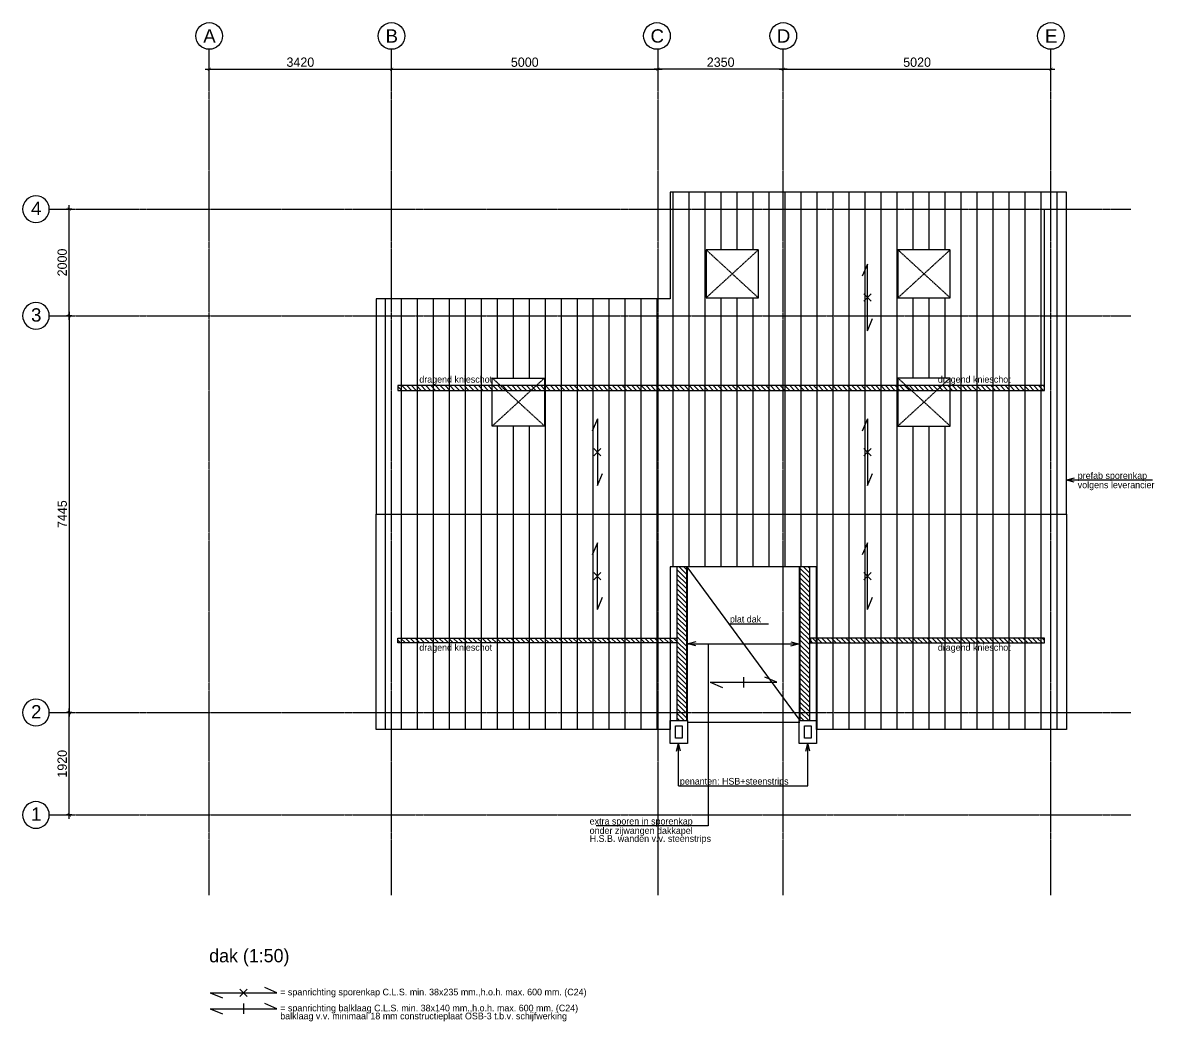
# Model space of a CAD drawing. Header units: millimetres. Extents: x -109306 to 269542, y -22401 to 197206.
# Drawn here: x -59306 to -38075, y 178469 to 197206 of the extents above; entities that cross this region are included whole.
import ezdxf
from ezdxf.enums import TextEntityAlignment as Align

# ---------------------------------------------------------------- set-up
doc = ezdxf.new("R2010")
doc.units = ezdxf.units.MM
doc.linetypes.add('CENTER', pattern=[36, 24, -3, 6, -3])
doc.linetypes.add('DASH', pattern=[15, 12, -3])
for name, color, linetype in [('13', 7, 'Continuous'), ('25', 2, 'Continuous'), ('BETON - 13', 7, 'Continuous'), ('DIMENSION', 1, 'Continuous'), ('dun', 252, 'Continuous'), ('HATCH', 9, 'Continuous'), ('STRAMIEN', 11, 'CENTER'), ('T25', 2, 'Continuous'), ('T50', 4, 'Continuous'), ('WAPENING - tekst', 2, 'Continuous')]:
    doc.layers.add(name, color=color, linetype=linetype)
doc.styles.get("Standard").update_dxf_attribs({"font": ''})
doc.styles.add('STRAMIEN', font='arial.ttf')
doc.styles.get('Standard').set_extended_font_data('Century Gothic')
doc.dimstyles.new('1-50 stramien', dxfattribs={"dimscale": 50, "dimtxt": 3.5, "dimasz": 1.2, "dimexe": 1, "dimexo": 0, "dimgap": 0.8, "dimtad": 1, "dimdec": 0, "dimzin": 12, "dimdsep": 46, "dimtxsty": 'Standard', "dimblk1": 'ARCHTICK', "dimblk2": 'ARCHTICK', "dimsah": 1, "dimcen": 0.09, "dimdle": 1.5, "dimclrd": 256, "dimclre": 254, "dimclrt": 3, "dimadec": 0, "dimazin": 0, "dimtfac": 1, "dimtdec": 0, "dimtix": 1, "dimtofl": 0, "dimtmove": 2, "dimatfit": 3, "dimldrblk": 'ARCHTICK', "dimfxl": 1, "dimtolj": 1, "dimtzin": 0, "dimarcsym": 0})

# ---------------------------------------------------------------- blocks, each defined once
blk = doc.blocks.new('STRAMIEN')
at = {"layer": '25'}
blk.add_circle((0, 6), 6, dxfattribs=at)
at = {"layer": 'T50', "style": 'STRAMIEN'}
blk.add_attdef('TAG01', text='', height=5, dxfattribs=at).set_placement((0, 6), align=Align.MIDDLE_CENTER)
blk = doc.blocks.new('_ARCHTICK')
at = {"color": 0, "linetype": 'ByBlock', "const_width": 0.15}
blk.add_lwpolyline([(-0.5, -0.5), (0.5, 0.5)], dxfattribs=at)
blk = doc.blocks.new('*D29')
at = {"layer": 'Defpoints', "color": 0, "transparency": 16777216}
for p in [(0, 13945), (3420, 13995), (3420, 13945)]:
    blk.add_point(p, dxfattribs=at)
at = {"layer": 'DIMENSION', "color": 254, "lineweight": -2, "transparency": 16777216}
for p, q in [((0, 13945), (0, 14045)), ((3420, 13945), (3420, 14045))]:
    blk.add_line(p, q, dxfattribs=at)
at = {"layer": 'DIMENSION', "lineweight": -2, "transparency": 16777216}
blk.add_line((-75, 13995), (3495, 13995), dxfattribs=at)
at = {"layer": 'DIMENSION', "lineweight": -2, "transparency": 16777216, "xscale": 59.99999999999995, "yscale": 59.99999999999995, "zscale": 59.99999999999995, "rotation": 180}
blk.add_blockref('_ARCHTICK', (0, 13995), dxfattribs=at)
at = {"layer": 'DIMENSION', "lineweight": -2, "transparency": 16777216, "xscale": 59.99999999999995, "yscale": 59.99999999999995, "zscale": 59.99999999999995}
blk.add_blockref('_ARCHTICK', (3420, 13995), dxfattribs=at)
at = {"layer": 'DIMENSION', "color": 3, "transparency": 16777216, "insert": (1710, 14127), "char_height": 175, "attachment_point": 5}
blk.add_mtext('\\A1;3420', dxfattribs=at)
blk = doc.blocks.new('*D30')
at = {"layer": 'Defpoints', "color": 0, "transparency": 16777216}
for p in [(3420, 13945), (8420, 13995), (8420, 13945)]:
    blk.add_point(p, dxfattribs=at)
at = {"layer": 'DIMENSION', "color": 254, "lineweight": -2, "transparency": 16777216}
for p, q in [((3420, 13945), (3420, 14045)), ((8420, 13945), (8420, 14045))]:
    blk.add_line(p, q, dxfattribs=at)
at = {"layer": 'DIMENSION', "lineweight": -2, "transparency": 16777216}
blk.add_line((3345, 13995), (8495, 13995), dxfattribs=at)
at = {"layer": 'DIMENSION', "lineweight": -2, "transparency": 16777216, "xscale": 59.99999999999995, "yscale": 59.99999999999995, "zscale": 59.99999999999995, "rotation": 180}
blk.add_blockref('_ARCHTICK', (3420, 13995), dxfattribs=at)
at = {"layer": 'DIMENSION', "lineweight": -2, "transparency": 16777216, "xscale": 59.99999999999995, "yscale": 59.99999999999995, "zscale": 59.99999999999995}
blk.add_blockref('_ARCHTICK', (8420, 13995), dxfattribs=at)
at = {"layer": 'DIMENSION', "color": 3, "transparency": 16777216, "insert": (5920, 14127), "char_height": 175, "attachment_point": 5}
blk.add_mtext('\\A1;5000', dxfattribs=at)
blk = doc.blocks.new('*D31')
at = {"layer": 'Defpoints', "color": 0, "transparency": 16777216}
for p in [(8420, 13995), (8420, 13945), (10770, 13945)]:
    blk.add_point(p, dxfattribs=at)
at = {"layer": 'DIMENSION', "color": 254, "lineweight": -2, "transparency": 16777216}
for p, q in [((8420, 13945), (8420, 14045)), ((10770, 13945), (10770, 14045))]:
    blk.add_line(p, q, dxfattribs=at)
at = {"layer": 'DIMENSION', "lineweight": -2, "transparency": 16777216}
blk.add_line((10845, 13995), (8345, 13995), dxfattribs=at)
at = {"layer": 'DIMENSION', "lineweight": -2, "transparency": 16777216, "xscale": 59.99999999999995, "yscale": 59.99999999999995, "zscale": 59.99999999999995, "rotation": 180}
blk.add_blockref('_ARCHTICK', (8420, 13995), dxfattribs=at)
at = {"layer": 'DIMENSION', "lineweight": -2, "transparency": 16777216, "xscale": 59.99999999999995, "yscale": 59.99999999999995, "zscale": 59.99999999999995}
blk.add_blockref('_ARCHTICK', (10770, 13995), dxfattribs=at)
at = {"layer": 'DIMENSION', "color": 3, "transparency": 16777216, "insert": (9595, 14127), "char_height": 175, "attachment_point": 5}
blk.add_mtext('\\A1;2350', dxfattribs=at)
blk = doc.blocks.new('*D25')
at = {"layer": 'Defpoints', "color": 0, "transparency": 16777216}
for p in [(-2625, 1925), (-2575, 1925), (-2575, 5)]:
    blk.add_point(p, dxfattribs=at)
at = {"layer": 'DIMENSION', "color": 254, "lineweight": -2, "transparency": 16777216}
for p, q in [((-2575, 1925), (-2675, 1925)), ((-2575, 5), (-2675, 5))]:
    blk.add_line(p, q, dxfattribs=at)
at = {"layer": 'DIMENSION', "lineweight": -2, "transparency": 16777216}
blk.add_line((-2625, -70), (-2625, 2000), dxfattribs=at)
at = {"layer": 'DIMENSION', "lineweight": -2, "transparency": 16777216, "xscale": 59.99999999999995, "yscale": 59.99999999999995, "zscale": 59.99999999999995}
for p, rotation in [((-2625, 1925), 90), ((-2625, 5), 270)]:
    blk.add_blockref('_ARCHTICK', p, dxfattribs=dict(at, rotation=rotation))
at = {"layer": 'DIMENSION', "color": 3, "transparency": 16777216, "insert": (-2757, 965), "char_height": 175, "attachment_point": 5, "rotation": 90}
blk.add_mtext('\\A1;1920', dxfattribs=at)
blk = doc.blocks.new('*D26')
at = {"layer": 'Defpoints', "color": 0, "transparency": 16777216}
for p in [(-2575, 9370), (-2625, 1925), (-2575, 1925)]:
    blk.add_point(p, dxfattribs=at)
at = {"layer": 'DIMENSION', "color": 254, "lineweight": -2, "transparency": 16777216}
for p, q in [((-2575, 9370), (-2675, 9370)), ((-2575, 1925), (-2675, 1925))]:
    blk.add_line(p, q, dxfattribs=at)
at = {"layer": 'DIMENSION', "lineweight": -2, "transparency": 16777216}
blk.add_line((-2625, 9445), (-2625, 1850), dxfattribs=at)
at = {"layer": 'DIMENSION', "lineweight": -2, "transparency": 16777216, "xscale": 59.99999999999995, "yscale": 59.99999999999995, "zscale": 59.99999999999995}
for p, rotation in [((-2625, 9370), 90), ((-2625, 1925), 270)]:
    blk.add_blockref('_ARCHTICK', p, dxfattribs=dict(at, rotation=rotation))
at = {"layer": 'DIMENSION', "color": 3, "transparency": 16777216, "insert": (-2757, 5648), "char_height": 175, "attachment_point": 5, "rotation": 90}
blk.add_mtext('\\A1;7445', dxfattribs=at)
blk = doc.blocks.new('*D27')
at = {"layer": 'Defpoints', "color": 0, "transparency": 16777216}
for p in [(-2625, 11370), (-2575, 11370), (-2575, 9370)]:
    blk.add_point(p, dxfattribs=at)
at = {"layer": 'DIMENSION', "color": 254, "lineweight": -2, "transparency": 16777216}
for p, q in [((-2575, 11370), (-2675, 11370)), ((-2575, 9370), (-2675, 9370))]:
    blk.add_line(p, q, dxfattribs=at)
at = {"layer": 'DIMENSION', "lineweight": -2, "transparency": 16777216}
blk.add_line((-2625, 9295), (-2625, 11445), dxfattribs=at)
at = {"layer": 'DIMENSION', "lineweight": -2, "transparency": 16777216, "xscale": 59.99999999999995, "yscale": 59.99999999999995, "zscale": 59.99999999999995}
for p, rotation in [((-2625, 11370), 90), ((-2625, 9370), 270)]:
    blk.add_blockref('_ARCHTICK', p, dxfattribs=dict(at, rotation=rotation))
at = {"layer": 'DIMENSION', "color": 3, "transparency": 16777216, "insert": (-2757, 10370), "char_height": 175, "attachment_point": 5, "rotation": 90}
blk.add_mtext('\\A1;2000', dxfattribs=at)
blk = doc.blocks.new('*D28')
at = {"layer": 'Defpoints', "color": 0, "transparency": 16777216}
for p in [(10770, 13945), (15790, 13995), (15790, 13945)]:
    blk.add_point(p, dxfattribs=at)
at = {"layer": 'DIMENSION', "color": 254, "lineweight": -2, "transparency": 16777216}
for p, q in [((10770, 13945), (10770, 14045)), ((15790, 13945), (15790, 14045))]:
    blk.add_line(p, q, dxfattribs=at)
at = {"layer": 'DIMENSION', "lineweight": -2, "transparency": 16777216}
blk.add_line((10695, 13995), (15865, 13995), dxfattribs=at)
at = {"layer": 'DIMENSION', "lineweight": -2, "transparency": 16777216, "xscale": 59.99999999999995, "yscale": 59.99999999999995, "zscale": 59.99999999999995, "rotation": 180}
blk.add_blockref('_ARCHTICK', (10770, 13995), dxfattribs=at)
at = {"layer": 'DIMENSION', "lineweight": -2, "transparency": 16777216, "xscale": 59.99999999999995, "yscale": 59.99999999999995, "zscale": 59.99999999999995}
blk.add_blockref('_ARCHTICK', (15790, 13995), dxfattribs=at)
at = {"layer": 'DIMENSION', "color": 3, "transparency": 16777216, "insert": (13280, 14127), "char_height": 175, "attachment_point": 5}
blk.add_mtext('\\A1;5020', dxfattribs=at)
blk = doc.blocks.new('A$C680E42B6')
at = {"layer": '13'}
for p in [(145, 39), (145, -39)]:
    blk.add_line(p, (0, 0), dxfattribs=at)
blk = doc.blocks.new('spanr')
for p, q in [((-12.5, 0), (-7.94, -1.93)), ((-12.5, 0), (12.5, 0)), ((12.5, 0), (7.94, 1.93))]:
    blk.add_line(p, q)
blk = doc.blocks.new('A$C62C954C5')
at = {"layer": '13'}
for points in [[(68, 68), (-68, -68)], [(-68, 68), (68, -68)]]:
    blk.add_lwpolyline(points, dxfattribs=at)
at = {"layer": '13', "xscale": 50, "yscale": 50, "zscale": 50}
blk.add_blockref('spanr', (0, 0), dxfattribs=at)
blk = doc.blocks.new('A$C3ABA7436')
at = {"layer": '13'}
blk.add_lwpolyline([(0, 96), (0, -96)], dxfattribs=at)
at = {"layer": '13', "xscale": 50, "yscale": 50, "zscale": 50}
blk.add_blockref('spanr', (0, 0), dxfattribs=at)
blk = doc.blocks.new('A$C2E130DC9')
at = {"layer": 'STRAMIEN'}
for points in [[(0, -1500), (0, 14370)], [(3420, -1500), (3420, 14370)], [(8420, -1500), (8420, 14370)], [(10770, -1500), (10770, 14370)], [(15790, -1500), (15790, 14370)], [(-3000, 11370), (17290, 11370)], [(-3000, 9370), (17290, 9370)], [(-3000, 1925), (17290, 1925)], [(-3000, 5), (17290, 5)]]:
    blk.add_lwpolyline(points, dxfattribs=at)
at = {"layer": 'STRAMIEN', "linetype": 'ByBlock'}
ref = blk.add_blockref('STRAMIEN', (0, 14870), dxfattribs=dict(at, xscale=41.66666666546371, yscale=41.66666666546371, zscale=41.66666666546371, rotation=180))
ref.add_attrib('TAG01', 'A', dxfattribs={"layer": '0', "color": 4, "linetype": 'Continuous', "height": 250, "rotation": 360, "style": 'STRAMIEN'}).set_placement((5.3, 14494.5), align=Align.CENTER)
ref = blk.add_blockref('STRAMIEN', (3420, 14870), dxfattribs=dict(at, xscale=41.66666666546371, yscale=41.66666666546371, zscale=41.66666666546371, rotation=180))
ref.add_attrib('TAG01', 'B', dxfattribs={"layer": '0', "color": 4, "linetype": 'Continuous', "height": 250, "rotation": 360, "style": 'STRAMIEN'}).set_placement((3425.3, 14494.5), align=Align.CENTER)
ref = blk.add_blockref('STRAMIEN', (8400, 14870), dxfattribs=dict(at, xscale=41.66666666546371, yscale=41.66666666546371, zscale=41.66666666546371, rotation=180))
ref.add_attrib('TAG01', 'C', dxfattribs={"layer": '0', "color": 4, "linetype": 'Continuous', "height": 250, "rotation": 360, "style": 'STRAMIEN'}).set_placement((8405.3, 14494.5), align=Align.CENTER)
ref = blk.add_blockref('STRAMIEN', (10770, 14870), dxfattribs=dict(at, xscale=41.66666666546371, yscale=41.66666666546371, zscale=41.66666666546371, rotation=180))
ref.add_attrib('TAG01', 'D', dxfattribs={"layer": '0', "color": 4, "linetype": 'Continuous', "height": 250, "rotation": 360, "style": 'STRAMIEN'}).set_placement((10775.3, 14494.5), align=Align.CENTER)
ref = blk.add_blockref('STRAMIEN', (15790, 14870), dxfattribs=dict(at, xscale=41.66666666546371, yscale=41.66666666546371, zscale=41.66666666546371, rotation=180))
ref.add_attrib('TAG01', 'E', dxfattribs={"layer": '0', "color": 4, "linetype": 'Continuous', "height": 250, "rotation": 360, "style": 'STRAMIEN'}).set_placement((15795.3, 14494.5), align=Align.CENTER)
ref = blk.add_blockref('STRAMIEN', (-3250, 11120), dxfattribs=dict(at, xscale=-41.66666666546371, yscale=41.66666666546371, zscale=41.66666666546371))
ref.add_attrib('TAG01', '4', dxfattribs={"layer": '0', "color": 4, "linetype": 'Continuous', "height": 250, "rotation": 0, "style": 'STRAMIEN'}).set_placement((-3244.7, 11260.8), align=Align.CENTER)
ref = blk.add_blockref('STRAMIEN', (-3250, 9120), dxfattribs=dict(at, xscale=-41.66666666546371, yscale=41.66666666546371, zscale=41.66666666546371))
ref.add_attrib('TAG01', '3', dxfattribs={"layer": '0', "color": 4, "linetype": 'Continuous', "height": 250, "rotation": 0, "style": 'STRAMIEN'}).set_placement((-3244.7, 9260.8), align=Align.CENTER)
ref = blk.add_blockref('STRAMIEN', (-3250, 1675), dxfattribs=dict(at, xscale=-41.66666666546371, yscale=41.66666666546371, zscale=41.66666666546371))
ref.add_attrib('TAG01', '2', dxfattribs={"layer": '0', "color": 4, "linetype": 'Continuous', "height": 250, "rotation": 0, "style": 'STRAMIEN'}).set_placement((-3244.7, 1815.8), align=Align.CENTER)
ref = blk.add_blockref('STRAMIEN', (-3250, -245), dxfattribs=dict(at, xscale=-41.66666666546371, yscale=41.66666666546371, zscale=41.66666666546371))
ref.add_attrib('TAG01', '1', dxfattribs={"layer": '0', "color": 4, "linetype": 'Continuous', "height": 250, "rotation": 0, "style": 'STRAMIEN'}).set_placement((-3244.7, -104.2), align=Align.CENTER)
at = {"layer": 'DIMENSION'}
for base, p1, p2, picture, middle in [((3420, 13995), (0, 13945), (3420, 13945), '*D29', (1710, 14126.9)), ((8420, 13995), (3420, 13945), (8420, 13945), '*D30', (5920, 14126.9)), ((15790, 13995), (10770, 13945), (15790, 13945), '*D28', (13280, 14126.9))]:
    dim = blk.add_linear_dim(base=base, p1=p1, p2=p2, dimstyle='1-50 stramien', dxfattribs=at)
    dim.commit()
    dim.dimension.update_dxf_attribs({"geometry": picture, "text_midpoint": middle})
for base, p1, p2, angle, picture, middle in [((8420, 13995), (10770, 13945), (8420, 13945), 180, '*D31', (9595, 14126.9)), ((-2625, 11370), (-2575, 9370), (-2575, 11370), 90, '*D27', (-2756.9, 10370)), ((-2625, 1925), (-2575, 9370), (-2575, 1925), 270, '*D26', (-2756.9, 5647.5)), ((-2625, 1925), (-2575, 5), (-2575, 1925), 90, '*D25', (-2756.9, 965))]:
    dim = blk.add_linear_dim(base=base, p1=p1, p2=p2, angle=angle, dimstyle='1-50 stramien', dxfattribs=at)
    dim.commit()
    dim.dimension.update_dxf_attribs({"geometry": picture, "text_midpoint": middle})

msp = doc.modelspace()

# ---------------------------------------------------------------- hatches: boundary and pattern name
at = {"layer": 'HATCH'}
h = msp.add_hatch(dxfattribs=at)
h.set_pattern_fill('_USER', color=256, scale=300, angle=90, pattern_type=0)
h.set_pattern_definition([(90, (0, 0), (-300, 2e-14), [])])
h.paths.add_polyline_path([(-52675.9, 187983.8), (-39725.9, 187983.8), (-39725.9, 194026.3), (-47155.9, 194026.3), (-47155.9, 192026.3), (-52675.9, 192026.3)])
h.paths.add_polyline_path([(-49515.9, 189638.5), (-50495.9, 189638.5), (-50495.9, 190538.4), (-49515.9, 190538.4)], flags=16)
h.paths.add_polyline_path([(-46483.9, 192043.5), (-45503.9, 192043.5), (-45503.9, 192943.4), (-46483.9, 192943.4)], flags=16)
h.paths.add_polyline_path([(-42885.9, 192043.5), (-41905.9, 192043.5), (-41905.9, 192943.4), (-42885.9, 192943.4)], flags=16)
h.paths.add_polyline_path([(-42885.9, 189638.5), (-41905.9, 189638.5), (-41905.9, 190538.4), (-42885.9, 190538.4)], flags=16)
h.paths.add_polyline_path([(-39725.9, 183941.3), (-44415.9, 183941.3), (-44415.9, 186993.3), (-47155.9, 186993.3), (-47155.9, 183941.3), (-52675.9, 183941.3), (-52675.9, 187983.8), (-39725.9, 187983.8)])
at = {"layer": 'HATCH', "linetype": 'DASH'}
h = msp.add_hatch(dxfattribs=at)
h.set_pattern_fill('ANSI31', color=256, scale=20, angle=90)
h.paths.add_polyline_path([(-47031.9, 185660.8), (-47031.9, 185571.8), (-52265.9, 185571.8), (-52265.9, 185660.8)])
h.paths.add_polyline_path([(-44527.9, 185660.8), (-44527.9, 185571.8), (-40135.9, 185571.8), (-40135.9, 185660.8)])
h.paths.add_polyline_path([(-40135.9, 190306.8), (-40135.9, 190395.8), (-52265.9, 190395.8), (-52265.9, 190306.8)])
h = msp.add_hatch(dxfattribs=at)
h.set_pattern_fill('ANSI31', color=256, scale=20, angle=90)
h.paths.add_polyline_path([(-47031.9, 184111.3), (-46847.9, 184111.3), (-46847.9, 186993.3), (-47031.9, 186993.3)])
h.paths.add_polyline_path([(-44723.9, 184111.3), (-44539.9, 184111.3), (-44539.9, 186993.3), (-44723.9, 186993.3)])

# ---------------------------------------------------------------- linework, layer by layer
at = {"layer": '13'}
for p, q in [((-39581, 188660.1), (-39725.9, 188621.3)), ((-38112.4, 188621.3), (-39725.9, 188621.3)), ((-39581, 188582.5), (-39725.9, 188621.3)), ((-47000.9, 182886.3), (-47000.9, 183681.3)), ((-44575.9, 182886.3), (-44575.9, 183681.3)), ((-47000.9, 182886.3), (-44575.9, 182886.3)), ((-46447.9, 182136.3), (-48547.9, 182136.3))]:
    msp.add_line(p, q, dxfattribs=at)
at = {"layer": '13', "linetype": 'DASH'}
msp.add_lwpolyline([(-40135.9, 190395.8), (-40135.9, 193706.3)], dxfattribs=at)
for points in [[(-47031.9, 184111.3), (-46847.9, 184111.3), (-46847.9, 186993.3), (-47031.9, 186993.3)], [(-46847.9, 184111.3), (-46835.9, 184111.3), (-46835.9, 186993.3), (-46847.9, 186993.3)], [(-44735.9, 184111.3), (-44723.9, 184111.3), (-44723.9, 186993.3), (-44735.9, 186993.3)], [(-44723.9, 184111.3), (-44539.9, 184111.3), (-44539.9, 186993.3), (-44723.9, 186993.3)]]:
    msp.add_lwpolyline(points, close=True, dxfattribs=at)
at = {"layer": '13'}
for points in [[(-46847.9, 186993.3), (-44723.9, 184111.3)], [(-46822.9, 185552.3), (-44748.9, 185552.3)], [(-46447.9, 185552.3), (-46447.9, 182136.3)], [(-46835.9, 184081.3), (-44723.9, 184081.3)]]:
    msp.add_lwpolyline(points, dxfattribs=at)
at = {"layer": 'BETON - 13'}
msp.add_lwpolyline([(-46062.3, 185927.3), (-45312.3, 185927.3)], dxfattribs=at)
at = {"layer": 'dun'}
for points in [[(-46835.9, 184111.3), (-46835.9, 183681.3), (-47155.9, 183681.3), (-47155.9, 184111.3)], [(-44415.9, 184111.3), (-44415.9, 183681.3), (-44735.9, 183681.3), (-44735.9, 184111.3)], [(-46935.9, 184011.3), (-46935.9, 183781.3), (-47055.9, 183781.3), (-47055.9, 184011.3)], [(-44515.9, 184011.3), (-44515.9, 183781.3), (-44635.9, 183781.3), (-44635.9, 184011.3)]]:
    msp.add_lwpolyline(points, close=True, dxfattribs=at)
at = {"layer": 'HATCH'}
for points in [[(-52675.9, 187983.8), (-39725.9, 187983.8), (-39725.9, 194026.3), (-47155.9, 194026.3), (-47155.9, 192026.3), (-52675.9, 192026.3)], [(-40135.9, 190306.8), (-40135.9, 190395.8), (-52265.9, 190395.8), (-52265.9, 190306.8)], [(-39725.9, 183941.3), (-44415.9, 183941.3), (-44415.9, 186993.3), (-47155.9, 186993.3), (-47155.9, 183941.3), (-52675.9, 183941.3), (-52675.9, 187983.8), (-39725.9, 187983.8)], [(-47031.9, 185660.8), (-47031.9, 185571.8), (-52265.9, 185571.8), (-52265.9, 185660.8)], [(-44527.9, 185660.8), (-44527.9, 185571.8), (-40135.9, 185571.8), (-40135.9, 185660.8)]]:
    msp.add_lwpolyline(points, close=True, dxfattribs=at)
at = {"layer": 'HATCH', "linetype": 'DASH'}
for points in [[(-46483.9, 192043.5), (-45503.9, 192043.5), (-45503.9, 192943.4), (-46483.9, 192943.4)], [(-42885.9, 192043.5), (-41905.9, 192043.5), (-41905.9, 192943.4), (-42885.9, 192943.4)], [(-49515.9, 189638.5), (-50495.9, 189638.5), (-50495.9, 190538.4), (-49515.9, 190538.4)], [(-42885.9, 189638.5), (-41905.9, 189638.5), (-41905.9, 190538.4), (-42885.9, 190538.4)]]:
    msp.add_lwpolyline(points, close=True, dxfattribs=at)
for points in [[(-46483.9, 192043.5), (-45503.9, 192943.4)], [(-45503.9, 192043.5), (-46483.9, 192943.4)], [(-42885.9, 192043.5), (-41905.9, 192943.4)], [(-41905.9, 192043.5), (-42885.9, 192943.4)], [(-49515.9, 189638.5), (-50495.9, 190538.4)], [(-50495.9, 189638.5), (-49515.9, 190538.4)], [(-42885.9, 189638.5), (-41905.9, 190538.4)], [(-41905.9, 189638.5), (-42885.9, 190538.4)]]:
    msp.add_lwpolyline(points, dxfattribs=at)

# ---------------------------------------------------------------- block references
at = {"layer": '13'}
for p, rotation in [((-43456.9, 192051), 90.00000000000004), ((-48523.9, 189145.3), 270), ((-43456.9, 189145.3), 270), ((-48523.9, 186822.3), 90), ((-43456.9, 186822.3), 90)]:
    msp.add_blockref('A$C62C954C5', p, dxfattribs=dict(at, rotation=rotation))
for name, p in [('A$C3ABA7436', (-45779.9, 184831.3)), ('A$C62C954C5', (-55160.6, 179004.8)), ('A$C3ABA7436', (-55160.6, 178704.8))]:
    msp.add_blockref(name, p, dxfattribs=at)
at = {"layer": 'DIMENSION', "xscale": -1}
for p, rotation in [((-46822.9, 185552.3), 180), ((-47000.9, 183681.3), 89.9999999999967), ((-44575.9, 183681.3), 89.9999999999967)]:
    msp.add_blockref('A$C680E42B6', p, dxfattribs=dict(at, rotation=rotation))
at = {"layer": 'DIMENSION', "rotation": 180}
msp.add_blockref('A$C680E42B6', (-44748.9, 185552.3), dxfattribs=at)
at = {"layer": 'WAPENING - tekst'}
msp.add_blockref('A$C2E130DC9', (-55805.9, 182336.3), dxfattribs=at)

# ---------------------------------------------------------------- texts
at = {"layer": 'T25'}
for rotation, p in [(359.99998, (-51864.5, 190451.5)), (0.00002, (-42136.8, 190451.5)), (0.00002, (-51864.5, 185421.8)), (359.99998, (-42136.8, 185421.8))]:
    msp.add_text('dragend knieschot', height=125, rotation=rotation, dxfattribs=at).set_placement(p)
for s, p in [('prefab sporenkap', (-39512.2, 188646.3)), ('volgens leverancier', (-39512.2, 188471.3)), ('plat dak', (-46037.3, 185952.3)), ('penanten: HSB+steenstrips', (-46975.9, 182911.3)), ('extra sporen in sporenkap', (-48668.8, 182161.3)), ('onder zijwangen dakkapel', (-48668.8, 181986.3)), ('H.S.B. wanden v.v. steenstrips', (-48668.8, 181836.3)), ('= spanrichting sporenkap C.L.S. min. 38x235 mm.,h.o.h. max. 600 mm. (C24)', (-54473, 178956.3)), ('= spanrichting balklaag C.L.S. min. 38x140 mm.,h.o.h. max. 600 mm. (C24)', (-54473, 178656.3)), ('balklaag v.v. minimaal 18 mm constructieplaat OSB-3 t.b.v. schijfwerking', (-54473, 178506.3))]:
    msp.add_text(s, height=125, dxfattribs=at).set_placement(p)
at = {"layer": 'T50'}
msp.add_text('dak (1:50)', height=250, dxfattribs=at).set_placement((-55805.9, 179576.3))

doc.saveas('drawing.dxf')
